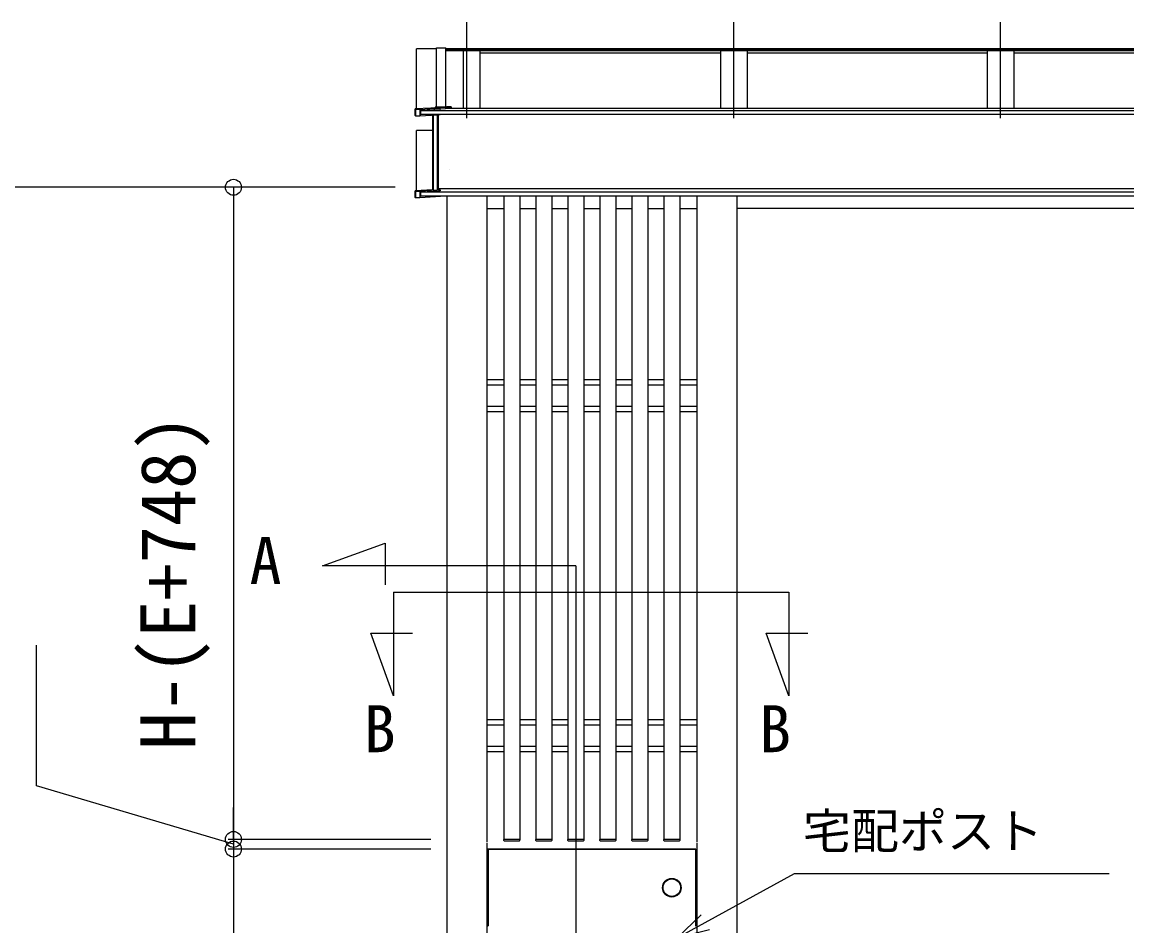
# Model space of a CAD drawing. Units: millimetres, scale not verified. Extents: x -875 to 875, y -1300 to 1292.
# Drawn here: x -644.4 to -437.4, y 866 to 1035.4 of the extents above; entities that cross this region are included whole.
import ezdxf
from ezdxf.enums import TextEntityAlignment as Align

# ---------------------------------------------------------------- set-up
doc = ezdxf.new("R2010")
doc.units = ezdxf.units.MM
doc.header["$LTSCALE"] = 8
for name, color, linetype in [('0-1_USER1', 3, 'Continuous'), ('0-3_YKK_12', 2, 'Continuous'), ('0-5_YKK_A1', 4, 'Continuous'), ('0-6_YKK_D', 6, 'Continuous')]:
    doc.layers.add(name, color=color, linetype=linetype)
doc.styles.add('ＭＳ ゴシック', font='')
doc.styles.get('ＭＳ ゴシック').set_extended_font_data('MS Gothic')

msp = doc.modelspace()

# ---------------------------------------------------------------- linework, layer by layer
at = {"layer": '0-3_YKK_12'}
msp.add_line((-574.836, 928.523), (-500.757, 928.523), dxfattribs=at)
for points in [[(-540.686, 933.456), (-588.133, 933.456), (-576.433, 937.715), (-576.433, 929.915)], [(-540.686, 933.456), (-540.686, 801.502), (-579.547, 801.502), (-567.847, 805.76), (-567.847, 797.96)], [(-574.836, 928.523), (-574.836, 909.136), (-579.094, 920.836), (-571.294, 920.836)], [(-500.757, 928.523), (-500.757, 909.136), (-505.016, 920.836), (-497.216, 920.836)]]:
    msp.add_lwpolyline(points, dxfattribs=at)
at = {"layer": '0-5_YKK_A1'}
for p, q in [((-561.086, 1017.365), (-561.086, 1035.378)), ((-511.086, 1017.365), (-511.086, 1035.378)), ((-461.086, 1017.365), (-461.086, 1035.378)), ((-566.786, 1030.378), (-570.536, 1030.378)), ((-570.536, 1019.108), (-570.536, 1030.378)), ((-566.786, 1030.532), (-565.036, 1030.532)), ((-566.786, 1019.445), (-566.786, 1030.532)), ((-565.036, 1019.521), (-565.036, 1030.532)), ((-257.136, 1030.379), (-565.036, 1030.379)), ((-257.136, 1030.141), (-565.036, 1030.141)), ((-257.136, 1029.992), (-565.036, 1029.992)), ((-561.716, 1019.2), (-561.716, 1029.992)), ((-558.586, 1019.2), (-558.586, 1029.992)), ((-513.587, 1029.547), (-558.586, 1029.547)), ((-513.587, 1029.992), (-513.587, 1019.2)), ((-508.587, 1029.992), (-508.587, 1019.2)), ((-463.587, 1029.547), (-508.587, 1029.547)), ((-463.587, 1029.992), (-463.587, 1019.2)), ((-458.587, 1029.992), (-458.587, 1019.2)), ((-413.587, 1029.547), (-458.587, 1029.547)), ((-567.884, 1019.247), (-570.786, 1019.095)), ((-570.786, 1019.095), (-570.734, 1019.035)), ((-570.734, 1019.035), (-569.937, 1019.021)), ((-569.937, 1019.021), (-566.187, 1019.218)), ((-569.937, 1019.021), (-569.937, 1017.832)), ((-569.743, 1018.036), (-569.743, 1018.787)), ((-252.429, 1018.756), (-569.743, 1018.757)), ((-569.713, 1018.819), (-566.087, 1019.009)), ((-567.036, 1019.269), (-567.884, 1019.247)), ((-567.036, 1019.232), (-567.884, 1019.247)), ((-567.028, 1019.434), (-567.036, 1019.397)), ((-567.036, 1019.397), (-566.187, 1019.397)), ((-567.036, 1019.397), (-567.036, 1019.232)), ((-566.187, 1019.218), (-567.036, 1019.232)), ((-564.886, 1019.528), (-567.028, 1019.434)), ((-566.187, 1019.397), (-566.187, 1019.218)), ((-566.087, 1019.152), (-564.122, 1019.255)), ((-566.087, 1019.152), (-566.087, 1019.009)), ((-257.001, 1019.2), (-565.171, 1019.2)), ((-564.886, 1019.528), (-564.786, 1019.528)), ((-564.786, 1019.495), (-564.786, 1019.528)), ((-564.037, 1019.495), (-564.786, 1019.495)), ((-564.122, 1019.255), (-564.122, 1019.2)), ((-564.037, 1019.495), (-564.037, 1019.491)), ((-570.734, 1017.818), (-569.937, 1017.832)), ((-569.937, 1017.832), (-566.637, 1018.005)), ((-252.429, 1018.067), (-569.743, 1018.067)), ((-569.717, 1018.008), (-569.713, 1018.008)), ((-568.585, 1018.067), (-569.713, 1018.008)), ((-567.486, 1003.939), (-567.486, 1017.96)), ((-567.434, 1017.963), (-567.434, 1003.879)), ((-566.637, 1018.005), (-566.637, 1003.865)), ((-566.443, 1003.929), (-566.443, 1017.962)), ((-564.836, 1018.104), (-557.336, 1018.104)), ((-570.536, 1003.779), (-570.536, 1015.082)), ((-567.486, 1015.082), (-570.536, 1015.082)), ((-564.357, 1007.777), (-564.357, 1007.771)), ((-255.729, 1004.159), (-566.443, 1004.159)), ((-567.486, 1003.939), (-570.786, 1003.766)), ((-570.734, 1003.706), (-570.786, 1003.766)), ((-570.734, 1003.706), (-569.937, 1003.692)), ((-569.937, 1002.474), (-570.734, 1002.474)), ((-566.637, 1003.865), (-569.937, 1003.692)), ((-569.937, 1003.692), (-569.937, 1002.474)), ((-569.743, 1002.763), (-569.743, 1003.508)), ((-252.429, 1003.477), (-569.743, 1003.477)), ((-252.429, 1002.788), (-569.743, 1002.788)), ((-569.717, 1002.735), (-569.714, 1002.735)), ((-568.703, 1002.788), (-569.714, 1002.735)), ((-569.713, 1003.54), (-566.087, 1003.73)), ((-567.434, 1003.879), (-567.486, 1003.939)), ((-567.434, 1003.879), (-566.637, 1003.865)), ((-566.087, 1003.918), (-566.442, 1003.921)), ((-566.087, 1003.918), (-566.442, 1003.921)), ((-566.417, 1003.9), (-566.414, 1003.9)), ((-566.087, 1003.918), (-566.087, 1003.914)), ((-564.836, 1002.788), (-564.836, 779.767)), ((-557.336, 1002.788), (-557.336, 881.717)), ((-554.186, 1002.788), (-554.186, 882.217)), ((-551.186, 1002.788), (-551.186, 882.217)), ((-548.186, 1002.788), (-548.186, 882.217)), ((-545.186, 1002.788), (-545.186, 882.217)), ((-542.186, 1002.788), (-542.186, 882.217)), ((-539.186, 1002.788), (-539.186, 882.217)), ((-536.186, 1002.788), (-536.186, 882.217)), ((-533.186, 1002.788), (-533.186, 882.217)), ((-530.186, 1002.788), (-530.186, 882.217)), ((-527.186, 1002.788), (-527.186, 882.217)), ((-524.186, 1002.788), (-524.186, 882.217)), ((-521.186, 1002.788), (-521.186, 882.217)), ((-518.036, 1002.788), (-518.036, 881.717)), ((-510.536, 1002.788), (-510.536, 779.767)), ((-557.311, 1000.417), (-554.186, 1000.417)), ((-551.186, 1000.417), (-548.186, 1000.417)), ((-545.186, 1000.417), (-542.186, 1000.417)), ((-539.186, 1000.417), (-536.186, 1000.417)), ((-533.186, 1000.417), (-530.186, 1000.417)), ((-527.186, 1000.417), (-524.186, 1000.417)), ((-521.186, 1000.417), (-518.061, 1000.417)), ((-518.036, 1000.417), (-518.061, 1000.417)), ((-264.836, 1000.417), (-510.536, 1000.417)), ((-557.311, 968.417), (-554.186, 968.417)), ((-557.311, 967.417), (-554.186, 967.417)), ((-551.186, 968.417), (-548.186, 968.417)), ((-551.186, 967.417), (-548.186, 967.417)), ((-545.186, 968.417), (-542.186, 968.417)), ((-545.186, 967.417), (-542.186, 967.417)), ((-539.186, 968.417), (-536.186, 968.417)), ((-539.186, 967.417), (-536.186, 967.417)), ((-533.186, 968.417), (-530.186, 968.417)), ((-533.186, 967.417), (-530.186, 967.417)), ((-527.186, 968.417), (-524.186, 968.417)), ((-527.186, 967.417), (-524.186, 967.417)), ((-521.186, 968.417), (-518.061, 968.417)), ((-521.186, 967.417), (-518.061, 967.417)), ((-557.311, 963.417), (-554.186, 963.417)), ((-551.186, 963.417), (-548.186, 963.417)), ((-545.186, 963.417), (-542.186, 963.417)), ((-539.186, 963.417), (-536.186, 963.417)), ((-533.186, 963.417), (-530.186, 963.417)), ((-527.186, 963.417), (-524.186, 963.417)), ((-521.186, 963.417), (-518.061, 963.417)), ((-557.311, 962.417), (-554.186, 962.417)), ((-551.186, 962.417), (-548.186, 962.417)), ((-545.186, 962.417), (-542.186, 962.417)), ((-539.186, 962.417), (-536.186, 962.417)), ((-533.186, 962.417), (-530.186, 962.417)), ((-527.186, 962.417), (-524.186, 962.417)), ((-521.186, 962.417), (-518.061, 962.417)), ((-518.036, 915.917), (-518.061, 915.917)), ((-518.036, 915.917), (-518.036, 882.117)), ((-557.311, 904.717), (-554.186, 904.717)), ((-557.311, 903.717), (-554.186, 903.717)), ((-551.186, 904.717), (-548.186, 904.717)), ((-551.186, 903.717), (-548.186, 903.717)), ((-545.186, 904.717), (-542.186, 904.717)), ((-545.186, 903.717), (-542.186, 903.717)), ((-539.186, 904.717), (-536.186, 904.717)), ((-539.186, 903.717), (-536.186, 903.717)), ((-533.186, 904.717), (-530.186, 904.717)), ((-533.186, 903.717), (-530.186, 903.717)), ((-527.186, 904.717), (-524.186, 904.717)), ((-527.186, 903.717), (-524.186, 903.717)), ((-521.186, 904.717), (-518.061, 904.717)), ((-521.186, 903.717), (-518.061, 903.717)), ((-557.311, 899.717), (-554.186, 899.717)), ((-557.311, 898.717), (-554.186, 898.717)), ((-551.186, 899.717), (-548.186, 899.717)), ((-551.186, 898.717), (-548.186, 898.717)), ((-545.186, 899.717), (-542.186, 899.717)), ((-545.186, 898.717), (-542.186, 898.717)), ((-539.186, 899.717), (-536.186, 899.717)), ((-539.186, 898.717), (-536.186, 898.717)), ((-533.186, 899.717), (-530.186, 899.717)), ((-533.186, 898.717), (-530.186, 898.717)), ((-527.186, 899.717), (-524.186, 899.717)), ((-527.186, 898.717), (-524.186, 898.717)), ((-521.186, 899.717), (-518.061, 899.717)), ((-521.186, 898.717), (-518.061, 898.717)), ((-554.236, 882.217), (-554.226, 882.061)), ((-554.136, 882.217), (-554.236, 882.217)), ((-551.236, 882.217), (-554.136, 882.217)), ((-548.236, 882.217), (-548.226, 882.061)), ((-548.136, 882.217), (-548.236, 882.217)), ((-545.236, 882.217), (-548.136, 882.217)), ((-542.236, 882.217), (-542.226, 882.061)), ((-542.136, 882.217), (-542.236, 882.217)), ((-539.236, 882.217), (-542.136, 882.217)), ((-536.236, 882.217), (-536.226, 882.061)), ((-536.136, 882.217), (-536.236, 882.217)), ((-533.236, 882.217), (-536.136, 882.217)), ((-530.236, 882.217), (-530.226, 882.061)), ((-530.136, 882.217), (-530.236, 882.217)), ((-527.236, 882.217), (-530.136, 882.217)), ((-524.236, 882.217), (-524.226, 882.061)), ((-524.136, 882.217), (-524.236, 882.217)), ((-521.236, 882.217), (-524.136, 882.217)), ((-557.336, 881.514), (-557.336, 820.621)), ((-557.186, 880.417), (-557.186, 880.337)), ((-557.136, 880.417), (-557.186, 880.417)), ((-557.186, 880.337), (-557.136, 880.337)), ((-557.186, 880.337), (-557.186, 880.317)), ((-557.186, 880.317), (-557.106, 880.317)), ((-557.136, 880.417), (-557.106, 880.417)), ((-557.136, 880.337), (-557.136, 880.417)), ((-557.136, 880.337), (-557.106, 880.337)), ((-518.266, 880.417), (-557.106, 880.417)), ((-557.106, 880.337), (-557.106, 880.417)), ((-557.106, 880.337), (-557.106, 880.317)), ((-518.266, 880.337), (-557.106, 880.337)), ((-557.106, 880.317), (-557.106, 866.017)), ((-554.127, 881.967), (-551.245, 881.967)), ((-548.127, 881.967), (-545.245, 881.967)), ((-542.127, 881.967), (-539.245, 881.967)), ((-536.127, 881.967), (-533.245, 881.967)), ((-530.127, 881.967), (-527.245, 881.967)), ((-524.127, 881.967), (-521.245, 881.967)), ((-518.266, 880.337), (-518.266, 880.417)), ((-518.236, 880.417), (-518.266, 880.417)), ((-518.266, 880.337), (-518.266, 880.317)), ((-518.236, 880.337), (-518.266, 880.337)), ((-518.266, 880.317), (-518.186, 880.317)), ((-518.266, 880.317), (-518.266, 866.017)), ((-518.236, 880.417), (-518.236, 880.337)), ((-518.236, 880.337), (-518.186, 880.337)), ((-518.186, 880.317), (-518.186, 880.337)), ((-518.186, 880.317), (-518.186, 866.017)), ((-518.036, 881.514), (-518.036, 820.621)), ((-557.106, 865.997), (-557.106, 866.017)), ((-518.266, 865.997), (-518.266, 866.017)), ((-518.266, 866.017), (-518.186, 866.017))]:
    msp.add_line(p, q, dxfattribs=at)
for points in [[(-570.734, 1019.035), (-570.734, 1017.818), (-570.786, 1017.847), (-570.786, 1019.095)], [(-566.187, 1019.397), (-564.037, 1019.491), (-564.037, 1019.2)], [(-566.087, 1018.067), (-566.087, 1018.013), (-566.414, 1017.993)], [(-570.734, 1003.706), (-570.734, 1002.474), (-570.786, 1002.518), (-570.786, 1003.766)], [(-565.037, 1002.788), (-565.037, 1002.73), (-569.937, 1002.474)], [(-566.414, 1003.9), (-566.087, 1003.914), (-566.087, 1003.73)], [(-551.145, 882.061), (-551.136, 882.217), (-551.236, 882.217)], [(-545.146, 882.061), (-545.136, 882.217), (-545.236, 882.217)], [(-539.146, 882.061), (-539.136, 882.217), (-539.236, 882.217)], [(-533.146, 882.061), (-533.136, 882.217), (-533.236, 882.217)], [(-527.146, 882.061), (-527.136, 882.217), (-527.236, 882.217)], [(-521.146, 882.061), (-521.136, 882.217), (-521.236, 882.217)], [(-557.186, 880.317), (-557.186, 866.017), (-557.106, 866.017)], [(-518.186, 880.337), (-518.186, 880.417), (-518.236, 880.417)]]:
    msp.add_lwpolyline(points, dxfattribs=at)
for radius in [1.745, 1.645]:
    msp.add_circle((-522.686, 873.167), radius, dxfattribs=at)
for centre, start, end in [((-554.127, 882.067), 183.5, 270), ((-551.245, 882.067), 270, 356.5), ((-548.127, 882.067), 183.5, 270), ((-545.245, 882.067), 270, 356.5), ((-542.127, 882.067), 183.5, 270), ((-539.245, 882.067), 270, 356.5), ((-536.127, 882.067), 183.5, 270), ((-533.245, 882.067), 270, 356.5), ((-530.127, 882.067), 183.5, 270), ((-527.245, 882.067), 270, 356.5), ((-524.127, 882.067), 183.5, 270), ((-521.245, 882.067), 270, 356.5)]:
    msp.add_arc(centre, 0.1, start, end, dxfattribs=at)
for centre, major_axis, ratio, start_param, end_param in [((-569.714, 1018.789), (0.0201, 0.0233), 0.940582, 0.732081, 2.3115275), ((-569.714, 1018.038), (0.0194, 0.0235), 0.956886, 2.2836504, 3.8630969), ((-566.414, 1017.963), (0.0201, 0.0233), 0.940653, 0.7407203, 2.3114405), ((-569.714, 1003.51), (0.0201, 0.0233), 0.940582, 0.732081, 2.3115275), ((-569.714, 1002.765), (0.0198, 0.0234), 0.948716, 2.2998762, 3.8706726), ((-566.414, 1003.93), (0.0194, 0.0235), 0.956815, 2.2838186, 3.8545388)]:
    msp.add_ellipse(centre, major_axis=major_axis, ratio=ratio, start_param=start_param, end_param=end_param, dxfattribs=at)
at = {"layer": '0-6_YKK_D'}
for p, q in [((-574.536, 1004.417), (-685.836, 1004.417)), ((-574.536, 1004.417), (-605.836, 1004.417)), ((-604.836, 1004.417), (-604.836, 882.217)), ((-604.836, 882.217), (-604.836, 888.217)), ((-567.836, 882.217), (-605.836, 882.217)), ((-567.836, 882.217), (-605.836, 882.217)), ((-604.836, 882.217), (-604.836, 880.417)), ((-604.836, 882.217), (-604.836, 880.417)), ((-567.836, 880.417), (-605.836, 880.417)), ((-567.836, 880.417), (-605.836, 880.417)), ((-604.836, 880.417), (-604.836, 874.417)), ((-604.836, 880.417), (-604.836, 821.417))]:
    msp.add_line(p, q, dxfattribs=at)
for points in [[(-604.836, 881.317), (-641.743, 892.247), (-641.743, 918.645)], [(-521.686, 863.774), (-516.429, 866.666), (-499.726, 875.854), (-440.745, 875.854)], [(-515.654, 865.257), (-521.686, 863.774), (-517.204, 868.074)]]:
    msp.add_lwpolyline(points, dxfattribs=at)
for centre in [(-604.836, 1004.417), (-604.836, 882.217), (-604.836, 882.217), (-604.836, 880.417), (-604.836, 880.417)]:
    msp.add_circle(centre, 1.5, dxfattribs=at)

# ---------------------------------------------------------------- texts
at = {"layer": '0-1_USER1', "style": 'ＭＳ ゴシック'}
for s, p in [('A', (-601.821, 927.456)), ('B', (-580.427, 895.923)), ('B', (-506.348, 895.923))]:
    msp.add_text(s, height=8.798, dxfattribs=at).set_placement(p, align=Align.BOTTOM_LEFT)
at = {"layer": '0-6_YKK_D', "style": 'ＭＳ ゴシック'}
msp.add_text('H-(E+748)', height=10.26, rotation=90, dxfattribs=at).set_placement((-608.927, 899.05), align=Align.BOTTOM_LEFT)
msp.add_text('宅配ポスト', height=6.598, dxfattribs=at).set_placement((-498.133, 878.523), align=Align.BOTTOM_LEFT)

doc.saveas('drawing.dxf')
